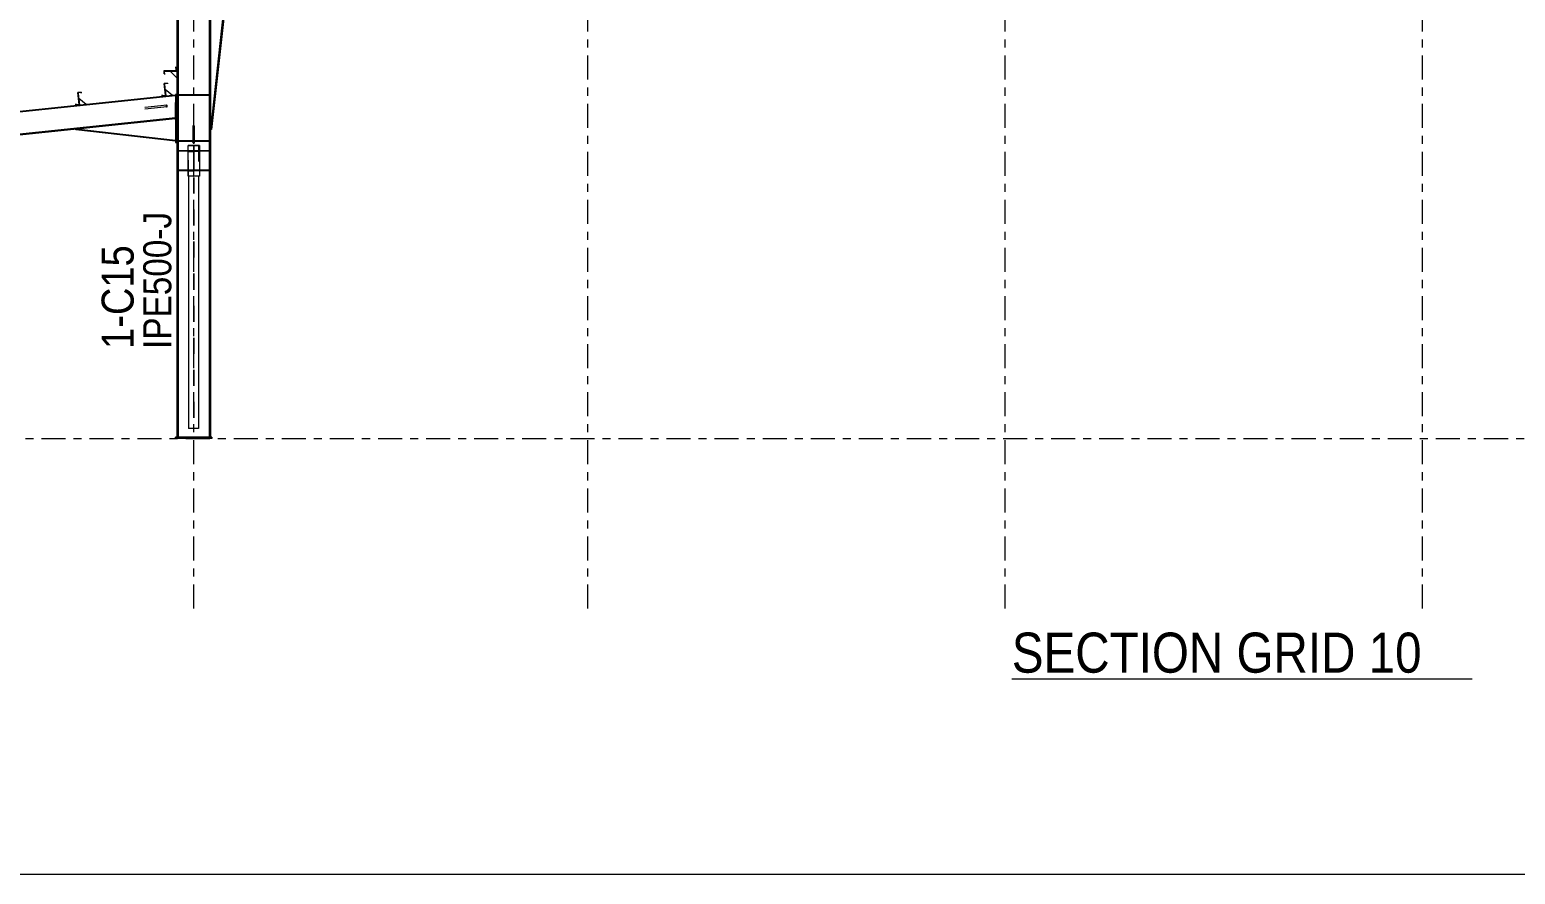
# Model space of a CAD drawing. Header units: millimetres. Extents: x -65 to 757, y -38 to 536.
# Drawn here: x 121.2 to 306.6, y -37.7 to 67.7 of the extents above; entities that cross this region are included whole.
import ezdxf

# ---------------------------------------------------------------- set-up
doc = ezdxf.new("R2010")
doc.units = ezdxf.units.MM
for name, pattern in [('XKITLINE00', [0]), ('XKITLINE02', [4, 2, -2]), ('XKITLINE03', [6, 3, -1, 1, -1])]:
    doc.linetypes.add(name, pattern=pattern)
for name, color, linetype, lineweight in [('DrawingSheet', 5, 'Continuous', 0), ('OtherObjectType', 7, 'Continuous', 0), ('Part', 2, 'Continuous', 0), ('PartMark', 7, 'Continuous', 0), ('S-grid', 1, 'Continuous', 0)]:
    doc.layers.add(name, color=color, linetype=linetype, lineweight=lineweight)
doc.styles.add('ARIAL', font='ARIAL.TTF')

# ---------------------------------------------------------------- blocks, each defined once
blk = doc.blocks.new('*A25')
at = {"layer": 'Part'}
blk.add_hatch(color=3, dxfattribs=at).paths.add_polyline_path([(127.21, 59.83), (127.62, 59.88), (127.64, 59.75), (127.62, 59.75), (127.61, 59.86), (127.23, 59.82), (127.38, 58.33), (126.97, 58.28), (126.96, 58.41), (126.97, 58.41), (126.98, 58.3), (127.37, 58.34)], flags=17)
blk = doc.blocks.new('*A26')
at = {"layer": 'Part'}
blk.add_hatch(color=3, dxfattribs=at).paths.add_polyline_path([(137.98, 60.97), (138.4, 61.01), (138.41, 60.89), (138.4, 60.89), (138.38, 61), (138, 60.96), (138.16, 59.46), (137.74, 59.42), (137.73, 59.54), (137.74, 59.55), (137.76, 59.44), (138.14, 59.48)], flags=17)
blk = doc.blocks.new('*A30')
at = {"layer": 'Part'}
blk.add_hatch(color=3, dxfattribs=at).paths.add_polyline_path([(139.37, 62.94), (139.37, 62.96), (139.5, 62.96), (139.5, 62.54), (138, 62.54), (138, 62.15), (138.11, 62.15), (138.11, 62.14), (137.98, 62.14), (137.98, 62.56), (139.48, 62.56), (139.48, 62.94)], flags=17)
blk = doc.blocks.new('*A67')
at = {"layer": 'Part'}
blk.add_hatch(color=3, dxfattribs=at).paths.add_polyline_path([(137.98, 60.97), (138.4, 61.01), (138.41, 60.89), (138.4, 60.89), (138.38, 61), (138, 60.96), (138.16, 59.46), (137.74, 59.42), (137.73, 59.54), (137.74, 59.55), (137.76, 59.44), (138.14, 59.48)], flags=17)
blk = doc.blocks.new('*A72')
at = {"layer": 'Part'}
blk.add_hatch(color=3, dxfattribs=at).paths.add_polyline_path([(141.67, 55.73), (141.73, 55.71), (141.75, 55.64), (141.73, 55.57), (141.67, 55.55), (141.61, 55.57), (141.58, 55.64), (141.61, 55.71)], flags=17)
blk = doc.blocks.new('*A73')
at = {"layer": 'Part'}
blk.add_hatch(color=3, dxfattribs=at).paths.add_polyline_path([(127.21, 59.83), (127.62, 59.88), (127.64, 59.75), (127.62, 59.75), (127.61, 59.86), (127.23, 59.82), (127.38, 58.33), (126.97, 58.28), (126.96, 58.41), (126.97, 58.41), (126.98, 58.3), (127.37, 58.34)], flags=17)
blk = doc.blocks.new('*A74')
at = {"layer": 'Part'}
blk.add_hatch(color=3, dxfattribs=at).paths.add_polyline_path([(141.04, 52.48), (141.04, 52.55), (142.29, 52.55), (142.29, 52.48), (141.69, 52.48), (141.69, 50.13), (142.29, 50.13), (142.29, 50.05), (141.04, 50.05), (141.04, 50.13), (141.64, 50.13), (141.64, 52.48)], flags=17)
blk = doc.blocks.new('*A75')
at = {"layer": 'Part'}
blk.add_hatch(color=3, dxfattribs=at).paths.add_polyline_path([(141.63, 49.5), (141.63, 50.05), (141.7, 50.05), (141.7, 49.5)], flags=17)
blk = doc.blocks.new('*A76')
at = {"layer": 'Part'}
blk.add_hatch(color=3, dxfattribs=at).paths.add_polyline_path([(141.63, 52.55), (141.63, 53.1), (141.7, 53.1), (141.7, 52.55)], flags=17)
blk = doc.blocks.new('*A86')
at = {"layer": 'Part'}
blk.add_hatch(color=3, dxfattribs=at).paths.add_polyline_path([(139.37, 62.94), (139.37, 62.96), (139.5, 62.96), (139.5, 62.54), (138, 62.54), (138, 62.15), (138.11, 62.15), (138.11, 62.14), (137.98, 62.14), (137.98, 62.56), (139.48, 62.56), (139.48, 62.94)], flags=17)
blk = doc.blocks.new('*A473')
at = {"layer": 'DrawingSheet', "color": 5, "linetype": 'XKITLINE00', "lineweight": 0}
blk.add_line((-62.82, -37.73), (757.18, -37.73), dxfattribs=at)
blk = doc.blocks.new('*A478')
at = {"layer": 'S-grid', "color": 1, "linetype": 'XKITLINE03', "lineweight": 0}
blk.add_line((56.67, 16.67), (579.17, 16.67), dxfattribs=at)
blk = doc.blocks.new('*A507')
at = {"layer": 'OtherObjectType', "color": 5, "linetype": 'XKITLINE00', "lineweight": 0}
blk.add_line((243.75, -13.32), (301.18, -13.32), dxfattribs=at)
at = {"layer": 'OtherObjectType', "color": 7, "style": 'ARIAL', "width": 0.85}
blk.add_text('SECTION GRID 10', height=5, dxfattribs=at).set_placement((243.75, -12.57))
blk = doc.blocks.new('*A508')
at = {"layer": 'S-grid', "color": 1, "linetype": 'XKITLINE03', "lineweight": 0}
for p, q in [((242.92, 112.51), (242.92, 140.21)), ((242.92, -4.57), (242.92, 102.76))]:
    blk.add_line(p, q, dxfattribs=at)
at = {"layer": 'S-grid', "color": 3, "style": 'ARIAL', "width": 0.85}
blk.add_text('V2', height=3, dxfattribs=at).set_placement((240.47, 141.21))
blk = doc.blocks.new('*A509')
at = {"layer": 'S-grid', "color": 1, "linetype": 'XKITLINE03', "lineweight": 0}
blk.add_line((190.83, -4.57), (190.83, 140.21), dxfattribs=at)
at = {"layer": 'S-grid', "color": 3, "style": 'ARIAL', "width": 0.85}
blk.add_text('V1', height=3, dxfattribs=at).set_placement((188.39, 141.21))
blk = doc.blocks.new('*A510')
at = {"layer": 'S-grid', "color": 1, "linetype": 'XKITLINE03', "lineweight": 0}
blk.add_line((141.67, -4.57), (141.67, 140.21), dxfattribs=at)
at = {"layer": 'S-grid', "color": 3, "style": 'ARIAL', "width": 0.85}
blk.add_text('V', height=3, dxfattribs=at).set_placement((140.33, 141.21))
blk = doc.blocks.new('*A512')
at = {"layer": 'Part', "color": 2, "linetype": 'XKITLINE00', "lineweight": 0}
for p, q in [((139.4, 59.51), (59.97, 51.13)), ((139.4, 59.42), (59.97, 51.04)), ((139.4, 56.67), (59.97, 48.29)), ((59.97, 48.2), (139.4, 56.58))]:
    blk.add_line(p, q, dxfattribs=at)
at = {"layer": 'Part', "color": 7, "linetype": 'XKITLINE02', "lineweight": 0}
for p, q in [((139.4, 56.58), (139.4, 59.51)), ((59.97, 51.13), (59.97, 48.2))]:
    blk.add_line(p, q, dxfattribs=at)
blk = doc.blocks.new('*A516')
at = {"layer": 'Part', "color": 2, "linetype": 'XKITLINE00', "lineweight": 0}
for p, q in [((127.21, 59.83), (127.62, 59.88)), ((127.37, 58.34), (127.21, 59.83)), ((127.61, 59.86), (127.23, 59.82)), ((127.23, 59.82), (127.38, 58.33)), ((127.62, 59.75), (127.61, 59.86)), ((127.62, 59.88), (127.64, 59.75)), ((127.64, 59.75), (127.62, 59.75)), ((126.97, 58.28), (126.96, 58.41)), ((126.96, 58.41), (126.97, 58.41)), ((126.97, 58.41), (126.98, 58.3)), ((127.38, 58.33), (126.97, 58.28)), ((126.98, 58.3), (127.37, 58.34))]:
    blk.add_line(p, q, dxfattribs=at)
blk = doc.blocks.new('*A517')
at = {"layer": 'Part', "color": 2, "linetype": 'XKITLINE00', "lineweight": 0}
for p, q in [((137.73, 59.54), (137.74, 59.55)), ((137.74, 59.42), (137.73, 59.54)), ((137.74, 59.55), (137.76, 59.44)), ((138.16, 59.46), (137.74, 59.42)), ((137.76, 59.44), (138.14, 59.48)), ((137.98, 60.97), (138.4, 61.01)), ((138.14, 59.48), (137.98, 60.97)), ((138.38, 61), (138, 60.96)), ((138, 60.96), (138.16, 59.46)), ((138.4, 60.89), (138.38, 61)), ((138.4, 61.01), (138.41, 60.89)), ((138.41, 60.89), (138.4, 60.89))]:
    blk.add_line(p, q, dxfattribs=at)
blk = doc.blocks.new('*A521')
at = {"layer": 'Part', "color": 2, "linetype": 'XKITLINE00', "lineweight": 0}
for p, q in [((137.98, 62.14), (137.98, 62.56)), ((137.98, 62.56), (139.48, 62.56)), ((138.11, 62.14), (137.98, 62.14)), ((139.5, 62.54), (138, 62.54)), ((138, 62.54), (138, 62.15)), ((138, 62.15), (138.11, 62.15)), ((138.11, 62.15), (138.11, 62.14)), ((139.37, 62.96), (139.5, 62.96)), ((139.37, 62.94), (139.37, 62.96)), ((139.48, 62.94), (139.37, 62.94)), ((139.48, 62.56), (139.48, 62.94)), ((139.5, 62.96), (139.5, 62.54))]:
    blk.add_line(p, q, dxfattribs=at)
blk = doc.blocks.new('*A618')
at = {"layer": 'Part', "color": 2, "linetype": 'XKITLINE00', "lineweight": 0}
for p, q in [((137.73, 59.54), (137.74, 59.55)), ((137.74, 59.42), (137.73, 59.54)), ((137.74, 59.55), (137.76, 59.44)), ((138.16, 59.46), (137.74, 59.42)), ((137.76, 59.44), (138.14, 59.48)), ((137.98, 60.97), (138.4, 61.01)), ((138.14, 59.48), (137.98, 60.97)), ((138.38, 61), (138, 60.96)), ((138, 60.96), (138.16, 59.46)), ((138.4, 60.89), (138.38, 61)), ((138.4, 61.01), (138.41, 60.89)), ((138.41, 60.89), (138.4, 60.89))]:
    blk.add_line(p, q, dxfattribs=at)
blk = doc.blocks.new('*A619')
at = {"layer": 'Part', "color": 2, "linetype": 'XKITLINE00', "lineweight": 0}
for p, q in [((139.58, 91.45), (139.58, 16.83)), ((139.72, 91.36), (139.72, 88.34)), ((139.72, 88.26), (139.72, 16.83)), ((143.62, 88.63), (143.62, 88.34)), ((143.62, 88.26), (143.62, 82.54)), ((143.75, 88.54), (143.75, 82.54)), ((143.62, 82.21), (143.62, 16.83)), ((143.75, 82.21), (143.75, 16.83))]:
    blk.add_line(p, q, dxfattribs=at)
at = {"layer": 'Part', "color": 7, "linetype": 'XKITLINE02', "lineweight": 0}
for p, q in [((143.75, 88.54), (139.58, 91.45)), ((139.72, 88.34), (139.72, 88.26)), ((143.62, 88.34), (143.62, 88.26)), ((143.62, 82.54), (143.62, 82.21)), ((143.75, 82.54), (143.75, 82.21)), ((143.75, 16.83), (139.58, 16.83))]:
    blk.add_line(p, q, dxfattribs=at)
blk = doc.blocks.new('*A620')
at = {"layer": 'Part', "color": 2, "linetype": 'XKITLINE00', "lineweight": 0}
for p, q in [((143.85, 88.47), (143.75, 88.42)), ((143.75, 88.42), (143.85, 88.47)), ((147.17, 86.15), (143.75, 55.21)), ((147.29, 86.07), (143.88, 55.19)), ((143.88, 55.19), (143.75, 55.21))]:
    blk.add_line(p, q, dxfattribs=at)
at = {"layer": 'Part', "color": 7, "linetype": 'XKITLINE02', "lineweight": 0}
for p, q in [((143.75, 88.42), (143.75, 88.42)), ((143.75, 55.21), (143.75, 88.42)), ((143.75, 88.42), (143.75, 88.42)), ((143.85, 88.47), (143.85, 88.47)), ((147.29, 86.07), (143.85, 88.47)), ((147.17, 86.15), (143.85, 88.47)), ((143.85, 88.47), (143.85, 88.47))]:
    blk.add_line(p, q, dxfattribs=at)
blk = doc.blocks.new('*A621')
at = {"layer": 'Part', "color": 2, "linetype": 'XKITLINE00', "lineweight": 0}
blk.add_line((139.04, 59.47), (138.12, 60.21), dxfattribs=at)
at = {"layer": 'Part', "color": 7, "linetype": 'XKITLINE02', "lineweight": 0}
for p, q in [((138.12, 60.21), (138.21, 59.39)), ((138.21, 59.39), (139.04, 59.47))]:
    blk.add_line(p, q, dxfattribs=at)
blk = doc.blocks.new('*A622')
at = {"layer": 'Part', "color": 2, "linetype": 'XKITLINE00', "lineweight": 0}
for p, q in [((138.05, 60.88), (138.01, 60.87)), ((138.21, 59.39), (138.05, 60.88)), ((138.16, 59.46), (138.17, 59.38))]:
    blk.add_line(p, q, dxfattribs=at)
at = {"layer": 'Part', "color": 7, "linetype": 'XKITLINE02', "lineweight": 0}
for p, q in [((138.01, 60.87), (138.16, 59.46)), ((138.17, 59.38), (138.21, 59.39))]:
    blk.add_line(p, q, dxfattribs=at)
blk = doc.blocks.new('*A669')
at = {"layer": 'Part', "color": 7, "linetype": 'XKITLINE02', "lineweight": 0}
for p, q in [((137.55, 58.16), (133.84, 57.77)), ((137.57, 57.96), (133.87, 57.57))]:
    blk.add_line(p, q, dxfattribs=at)
at = {"layer": 'Part', "color": 2, "linetype": 'XKITLINE00', "lineweight": 0}
for p, q in [((138.29, 58.24), (137.55, 58.16)), ((138.31, 58.03), (137.57, 57.96)), ((138.26, 58.22), (138.24, 58.18)), ((138.24, 58.18), (138.24, 58.13)), ((138.24, 58.13), (138.25, 58.08)), ((138.25, 58.08), (138.28, 58.05)), ((138.29, 58.24), (138.26, 58.22)), ((138.28, 58.05), (138.31, 58.03)), ((138.33, 58.23), (138.29, 58.24)), ((138.31, 58.03), (138.34, 58.05)), ((138.35, 58.2), (138.33, 58.23)), ((138.34, 58.05), (138.36, 58.09)), ((138.37, 58.15), (138.35, 58.2)), ((138.36, 58.09), (138.37, 58.15))]:
    blk.add_line(p, q, dxfattribs=at)
blk = doc.blocks.new('*A670')
at = {"layer": 'Part', "color": 2, "linetype": 'XKITLINE00', "lineweight": 0}
for p, q in [((141.61, 55.71), (141.58, 55.64)), ((141.58, 55.64), (141.58, 54.07)), ((141.58, 55.64), (141.61, 55.57)), ((141.67, 55.73), (141.61, 55.71)), ((141.73, 55.71), (141.67, 55.73)), ((141.75, 55.64), (141.73, 55.71)), ((141.73, 55.57), (141.75, 55.64)), ((141.75, 55.64), (141.75, 54.07)), ((141.61, 55.57), (141.67, 55.55)), ((141.67, 55.55), (141.73, 55.57))]:
    blk.add_line(p, q, dxfattribs=at)
at = {"layer": 'Part', "color": 7, "linetype": 'XKITLINE02', "lineweight": 0}
for p, q in [((141.58, 54.07), (141.58, 53.57)), ((141.75, 54.07), (141.75, 53.57)), ((141.58, 53.57), (141.61, 53.63)), ((141.61, 53.52), (141.58, 53.57)), ((141.61, 53.63), (141.67, 53.65)), ((141.67, 53.5), (141.61, 53.52)), ((141.67, 53.65), (141.73, 53.63)), ((141.73, 53.52), (141.67, 53.5)), ((141.73, 53.63), (141.75, 53.57)), ((141.75, 53.57), (141.73, 53.52))]:
    blk.add_line(p, q, dxfattribs=at)
blk = doc.blocks.new('*A671')
at = {"layer": 'Part', "color": 2, "linetype": 'XKITLINE00', "lineweight": 0}
for p, q in [((127.21, 59.83), (127.62, 59.88)), ((127.37, 58.34), (127.21, 59.83)), ((127.61, 59.86), (127.23, 59.82)), ((127.23, 59.82), (127.38, 58.33)), ((127.62, 59.75), (127.61, 59.86)), ((127.62, 59.88), (127.64, 59.75)), ((127.64, 59.75), (127.62, 59.75)), ((126.97, 58.28), (126.96, 58.41)), ((126.96, 58.41), (126.97, 58.41)), ((126.97, 58.41), (126.98, 58.3)), ((127.38, 58.33), (126.97, 58.28)), ((126.98, 58.3), (127.37, 58.34))]:
    blk.add_line(p, q, dxfattribs=at)
blk = doc.blocks.new('*A672')
at = {"layer": 'Part', "color": 2, "linetype": 'XKITLINE00', "lineweight": 0}
for p, q in [((141.04, 52.55), (141.04, 52.48)), ((141.04, 52.55), (142.29, 52.55)), ((141.04, 52.48), (141.64, 52.48)), ((141.64, 52.48), (141.64, 50.13)), ((142.29, 52.48), (141.69, 52.48)), ((141.69, 52.48), (141.69, 50.13)), ((142.29, 52.55), (142.29, 52.48)), ((141.64, 50.13), (141.04, 50.13)), ((141.04, 50.13), (141.04, 50.05)), ((142.29, 50.05), (141.04, 50.05)), ((142.29, 50.13), (141.69, 50.13)), ((142.29, 50.13), (142.29, 50.05))]:
    blk.add_line(p, q, dxfattribs=at)
blk = doc.blocks.new('*A673')
at = {"layer": 'Part', "color": 7, "linetype": 'XKITLINE02', "lineweight": 0}
for p, q in [((141.04, 49.39), (141.04, 53.22)), ((141.04, 53.22), (142.29, 53.22)), ((141.64, 53.22), (141.64, 17.92)), ((141.69, 53.22), (141.69, 17.92)), ((142.29, 53.22), (142.29, 49.39))]:
    blk.add_line(p, q, dxfattribs=at)
at = {"layer": 'Part', "color": 2, "linetype": 'XKITLINE00', "lineweight": 0}
for p, q in [((141.04, 49.39), (141.04, 17.92)), ((142.29, 49.39), (142.29, 17.92)), ((142.29, 17.92), (141.04, 17.92))]:
    blk.add_line(p, q, dxfattribs=at)
blk = doc.blocks.new('*A674')
at = {"layer": 'Part', "color": 2, "linetype": 'XKITLINE00', "lineweight": 0}
for p, q in [((143.92, 16.83), (139.42, 16.83)), ((139.42, 16.67), (139.42, 16.83)), ((143.92, 16.83), (143.92, 16.67)), ((143.92, 16.67), (139.42, 16.67))]:
    blk.add_line(p, q, dxfattribs=at)
blk = doc.blocks.new('*A675')
at = {"layer": 'Part', "color": 7, "linetype": 'XKITLINE02', "lineweight": 0}
for p, q in [((126.99, 55.27), (139.28, 56.57)), ((139.4, 56.46), (139.4, 53.74))]:
    blk.add_line(p, q, dxfattribs=at)
at = {"layer": 'Part', "color": 2, "linetype": 'XKITLINE00', "lineweight": 0}
for p, q in [((139.28, 56.57), (139.4, 56.46)), ((126.98, 55.18), (126.99, 55.27)), ((139.4, 53.74), (126.98, 55.18)), ((139.4, 53.84), (126.99, 55.27))]:
    blk.add_line(p, q, dxfattribs=at)
blk = doc.blocks.new('*A676')
at = {"layer": 'Part', "color": 2, "linetype": 'XKITLINE00', "lineweight": 0}
for p, q in [((139.57, 59.59), (139.4, 59.59)), ((139.4, 59.59), (139.4, 53.59)), ((139.57, 53.59), (139.57, 59.59)), ((139.4, 53.59), (139.57, 53.59))]:
    blk.add_line(p, q, dxfattribs=at)
blk = doc.blocks.new('*A677')
at = {"layer": 'Part', "color": 2, "linetype": 'XKITLINE00', "lineweight": 0}
blk.add_line((128.26, 58.34), (127.35, 59.08), dxfattribs=at)
at = {"layer": 'Part', "color": 7, "linetype": 'XKITLINE02', "lineweight": 0}
for p, q in [((127.35, 59.08), (127.43, 58.25)), ((127.43, 58.25), (128.26, 58.34))]:
    blk.add_line(p, q, dxfattribs=at)
blk = doc.blocks.new('*A678')
at = {"layer": 'Part', "color": 2, "linetype": 'XKITLINE00', "lineweight": 0}
for p, q in [((127.28, 59.74), (127.24, 59.74)), ((127.43, 58.25), (127.28, 59.74)), ((127.38, 58.33), (127.39, 58.24))]:
    blk.add_line(p, q, dxfattribs=at)
at = {"layer": 'Part', "color": 7, "linetype": 'XKITLINE02', "lineweight": 0}
for p, q in [((127.24, 59.74), (127.38, 58.33)), ((127.39, 58.24), (127.43, 58.25))]:
    blk.add_line(p, q, dxfattribs=at)
blk = doc.blocks.new('*A679')
at = {"layer": 'Part', "color": 7, "linetype": 'XKITLINE02', "lineweight": 0}
for p, q in [((141.69, 50.12), (141.69, 50.05)), ((142.38, 50.12), (141.69, 50.12)), ((142.38, 50.05), (141.69, 50.05)), ((141.82, 50.12), (141.82, 50.05)), ((142.29, 50.05), (142.29, 50.12)), ((142.31, 50.05), (142.31, 50.12)), ((142.43, 50.05), (142.43, 50.12))]:
    blk.add_line(p, q, dxfattribs=at)
at = {"layer": 'Part', "color": 2, "linetype": 'XKITLINE00', "lineweight": 0}
for p, q in [((143.6, 50.12), (142.38, 50.12)), ((143.6, 50.05), (142.38, 50.05)), ((143.6, 50.12), (143.6, 50.05))]:
    blk.add_line(p, q, dxfattribs=at)
blk = doc.blocks.new('*A680')
at = {"layer": 'Part', "color": 2, "linetype": 'XKITLINE00', "lineweight": 0}
for p, q in [((140.96, 52.55), (139.73, 52.55)), ((139.73, 52.49), (139.73, 52.55)), ((140.96, 52.49), (139.73, 52.49))]:
    blk.add_line(p, q, dxfattribs=at)
at = {"layer": 'Part', "color": 7, "linetype": 'XKITLINE02', "lineweight": 0}
for p, q in [((140.9, 52.49), (140.9, 52.55)), ((141.64, 52.55), (140.96, 52.55)), ((140.96, 52.49), (141.64, 52.49)), ((141.03, 52.49), (141.03, 52.55)), ((141.04, 52.49), (141.04, 52.55)), ((141.51, 52.55), (141.51, 52.49)), ((141.64, 52.49), (141.64, 52.55))]:
    blk.add_line(p, q, dxfattribs=at)
blk = doc.blocks.new('*A681')
at = {"layer": 'Part', "color": 7, "linetype": 'XKITLINE02', "lineweight": 0}
for p, q in [((141.69, 52.55), (141.69, 52.49)), ((142.38, 52.55), (141.69, 52.55)), ((142.38, 52.49), (141.69, 52.49)), ((141.82, 52.55), (141.82, 52.49)), ((142.29, 52.49), (142.29, 52.55)), ((142.31, 52.49), (142.31, 52.55)), ((142.43, 52.49), (142.43, 52.55))]:
    blk.add_line(p, q, dxfattribs=at)
at = {"layer": 'Part', "color": 2, "linetype": 'XKITLINE00', "lineweight": 0}
for p, q in [((143.6, 52.55), (142.38, 52.55)), ((143.6, 52.49), (142.38, 52.49)), ((143.6, 52.55), (143.6, 52.49))]:
    blk.add_line(p, q, dxfattribs=at)
blk = doc.blocks.new('*A682')
at = {"layer": 'Part', "color": 2, "linetype": 'XKITLINE00', "lineweight": 0}
for p, q in [((140.96, 50.12), (139.73, 50.12)), ((139.73, 50.05), (139.73, 50.12)), ((140.96, 50.05), (139.73, 50.05))]:
    blk.add_line(p, q, dxfattribs=at)
at = {"layer": 'Part', "color": 7, "linetype": 'XKITLINE02', "lineweight": 0}
for p, q in [((140.9, 50.05), (140.9, 50.12)), ((141.64, 50.12), (140.96, 50.12)), ((140.96, 50.05), (141.64, 50.05)), ((141.03, 50.05), (141.03, 50.12)), ((141.04, 50.05), (141.04, 50.12)), ((141.51, 50.12), (141.51, 50.05)), ((141.64, 50.05), (141.64, 50.12))]:
    blk.add_line(p, q, dxfattribs=at)
blk = doc.blocks.new('*A683')
at = {"layer": 'Part', "color": 2, "linetype": 'XKITLINE00', "lineweight": 0}
for p, q in [((141.7, 50.05), (141.63, 50.05)), ((141.63, 50.05), (141.63, 49.39)), ((141.7, 49.39), (141.7, 50.05)), ((141.7, 49.5), (141.63, 49.5)), ((141.63, 49.39), (141.7, 49.39))]:
    blk.add_line(p, q, dxfattribs=at)
at = {"layer": 'Part', "color": 7, "linetype": 'XKITLINE02', "lineweight": 0}
blk.add_line((141.63, 49.93), (141.7, 49.93), dxfattribs=at)
blk = doc.blocks.new('*A684')
at = {"layer": 'Part', "color": 2, "linetype": 'XKITLINE00', "lineweight": 0}
for p, q in [((141.63, 53.22), (141.63, 52.55)), ((141.7, 53.22), (141.63, 53.22)), ((141.63, 53.1), (141.7, 53.1)), ((141.7, 52.55), (141.63, 52.55)), ((141.7, 53.22), (141.7, 52.55))]:
    blk.add_line(p, q, dxfattribs=at)
at = {"layer": 'Part', "color": 7, "linetype": 'XKITLINE02', "lineweight": 0}
blk.add_line((141.63, 52.68), (141.7, 52.68), dxfattribs=at)
blk = doc.blocks.new('*A685')
at = {"layer": 'Part', "color": 2, "linetype": 'XKITLINE00', "lineweight": 0}
for p, q in [((140.96, 49.39), (140.96, 53.22)), ((141.63, 53.22), (140.96, 53.22)), ((142.38, 53.22), (141.7, 53.22)), ((142.38, 53.22), (142.38, 49.39)), ((141.63, 49.39), (140.96, 49.39)), ((142.38, 49.39), (141.7, 49.39))]:
    blk.add_line(p, q, dxfattribs=at)
at = {"layer": 'Part', "color": 7, "linetype": 'XKITLINE02', "lineweight": 0}
for p, q in [((141.7, 53.22), (141.63, 53.22)), ((141.7, 49.39), (141.63, 49.39))]:
    blk.add_line(p, q, dxfattribs=at)
blk = doc.blocks.new('*A686')
at = {"layer": 'Part', "color": 2, "linetype": 'XKITLINE00', "lineweight": 0}
for p, q in [((143.62, 53.81), (139.72, 53.81)), ((143.62, 53.72), (139.72, 53.72))]:
    blk.add_line(p, q, dxfattribs=at)
at = {"layer": 'Part', "color": 7, "linetype": 'XKITLINE02', "lineweight": 0}
for p, q in [((139.72, 53.72), (139.72, 53.81)), ((139.84, 53.72), (139.84, 53.81)), ((143.49, 53.72), (143.49, 53.81)), ((143.62, 53.72), (143.62, 53.81))]:
    blk.add_line(p, q, dxfattribs=at)
blk = doc.blocks.new('*A687')
at = {"layer": 'Part', "color": 7, "linetype": 'XKITLINE02', "lineweight": 0}
for p, q in [((143.62, 59.53), (139.72, 59.53)), ((139.72, 59.53), (139.72, 59.45)), ((143.62, 59.45), (139.72, 59.45)), ((139.84, 59.45), (139.84, 59.53)), ((143.49, 59.45), (143.49, 59.53)), ((143.62, 59.45), (143.62, 59.53))]:
    blk.add_line(p, q, dxfattribs=at)
blk = doc.blocks.new('*A688')
at = {"layer": 'Part', "color": 2, "linetype": 'XKITLINE00', "lineweight": 0}
for p, q in [((143.62, 59.53), (139.72, 59.53)), ((143.62, 59.45), (139.72, 59.45))]:
    blk.add_line(p, q, dxfattribs=at)
at = {"layer": 'Part', "color": 7, "linetype": 'XKITLINE02', "lineweight": 0}
for p, q in [((139.72, 59.45), (139.72, 59.53)), ((139.84, 59.45), (139.84, 59.53)), ((143.49, 59.45), (143.49, 59.53)), ((143.62, 59.45), (143.62, 59.53))]:
    blk.add_line(p, q, dxfattribs=at)
blk = doc.blocks.new('*A689')
at = {"layer": 'Part', "color": 7, "linetype": 'XKITLINE02', "lineweight": 0}
for p, q in [((143.62, 53.81), (139.72, 53.81)), ((139.72, 53.81), (139.72, 53.72)), ((139.84, 53.72), (139.84, 53.81)), ((143.49, 53.72), (143.49, 53.81)), ((143.62, 53.72), (143.62, 53.81)), ((143.62, 53.72), (139.72, 53.72))]:
    blk.add_line(p, q, dxfattribs=at)
blk = doc.blocks.new('*A735')
at = {"layer": 'Part', "color": 2, "linetype": 'XKITLINE00', "lineweight": 0}
for p, q in [((137.98, 62.14), (137.98, 62.56)), ((137.98, 62.56), (139.48, 62.56)), ((138.11, 62.14), (137.98, 62.14)), ((139.5, 62.54), (138, 62.54)), ((138, 62.54), (138, 62.15)), ((138, 62.15), (138.11, 62.15)), ((138.11, 62.15), (138.11, 62.14)), ((139.37, 62.96), (139.5, 62.96)), ((139.37, 62.94), (139.37, 62.96)), ((139.48, 62.94), (139.37, 62.94)), ((139.48, 62.56), (139.48, 62.94)), ((139.5, 62.96), (139.5, 62.54))]:
    blk.add_line(p, q, dxfattribs=at)
blk = doc.blocks.new('*A739')
at = {"layer": 'Part', "color": 2, "linetype": 'XKITLINE00', "lineweight": 0}
blk.add_line((139.58, 61.67), (138.75, 62.5), dxfattribs=at)
at = {"layer": 'Part', "color": 7, "linetype": 'XKITLINE02', "lineweight": 0}
for p, q in [((138.75, 62.5), (139.58, 62.5)), ((139.58, 62.5), (139.58, 61.67))]:
    blk.add_line(p, q, dxfattribs=at)
blk = doc.blocks.new('*A740')
at = {"layer": 'Part', "color": 2, "linetype": 'XKITLINE00', "lineweight": 0}
for p, q in [((138.08, 62.54), (138.08, 62.5)), ((138.08, 62.5), (139.58, 62.5)), ((139.58, 62.54), (139.5, 62.54))]:
    blk.add_line(p, q, dxfattribs=at)
at = {"layer": 'Part', "color": 7, "linetype": 'XKITLINE02', "lineweight": 0}
for p, q in [((139.5, 62.54), (138.08, 62.54)), ((139.58, 62.5), (139.58, 62.54))]:
    blk.add_line(p, q, dxfattribs=at)
blk = doc.blocks.new('*A769')
at = {"layer": 'S-grid', "color": 1, "linetype": 'XKITLINE03', "lineweight": 0}
blk.add_line((295, -4.57), (295, 140.21), dxfattribs=at)
at = {"layer": 'S-grid', "color": 3, "style": 'ARIAL', "width": 0.85}
blk.add_text('V3', height=3, dxfattribs=at).set_placement((292.55, 141.21))
blk = doc.blocks.new('*A2071')
at = {"layer": 'PartMark', "color": 7, "style": 'ARIAL', "width": 0.85}
blk.add_text('IPE500-J', height=3.5, rotation=90.0002, dxfattribs=at).set_placement((138.88, 27.83))
at = {"layer": 'PartMark', "color": 3, "style": 'ARIAL', "width": 0.85}
blk.add_text('1-C15', height=4, rotation=90.0002, dxfattribs=at).set_placement((134.18, 27.83))

msp = doc.modelspace()

# ---------------------------------------------------------------- block references
at = {"lineweight": 0}
for name in ['*A473', '*A510', '*A509', '*A508', '*A769', '*A619', '*A620', '*A30', '*A86', '*A521', '*A735', '*A740', '*A739', '*A512', '*A25', '*A73', '*A516', '*A671', '*A678', '*A26', '*A67', '*A517', '*A618', '*A622', '*A621', '*A676', '*A687', '*A688', '*A677', '*A669', '*A675', '*A72', '*A670', '*A686', '*A689', '*A680', '*A685', '*A673', '*A74', '*A672', '*A684', '*A76', '*A681', '*A682', '*A75', '*A683', '*A679', '*A2071', '*A478', '*A674', '*A507']:
    msp.add_blockref(name, (0, 0), dxfattribs=at)

doc.saveas('drawing.dxf')
